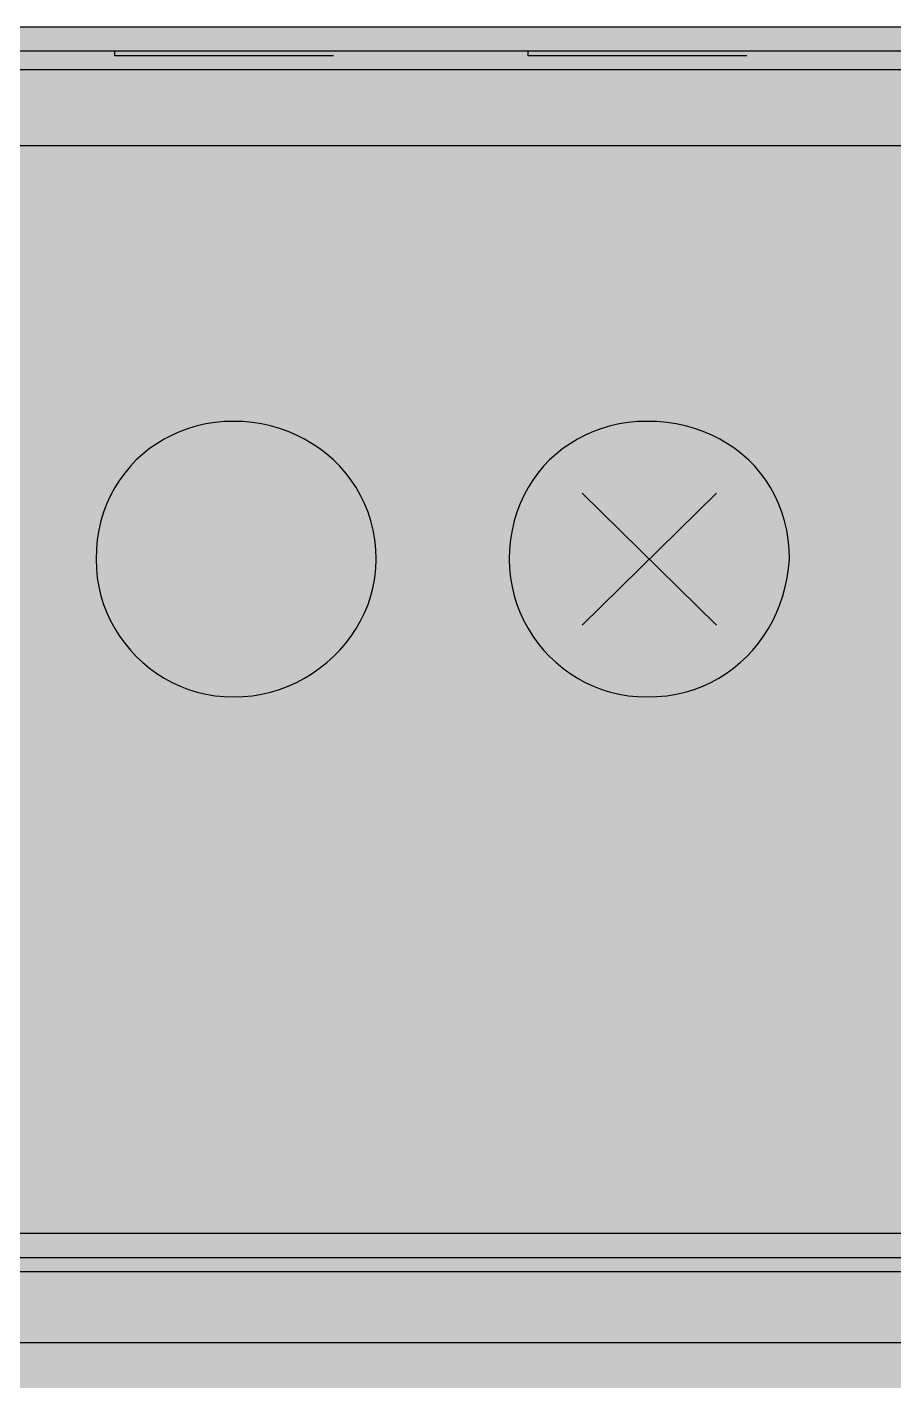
# Model space of a CAD drawing. Header units: millimetres. Extents: x 0 to 966, y -664 to 90.
# Drawn here: x 786 to 802.08, y -455.12 to -430 of the extents above; entities that cross this region are included whole.
import ezdxf

# ---------------------------------------------------------------- set-up
doc = ezdxf.new("R2010")
doc.units = ezdxf.units.MM
for name, color, linetype in [('HDL_BODY', 7, 'Continuous'), ('HDL_COLOUR', 7, 'Continuous'), ('HDL_DETAIL', 7, 'Continuous'), ('HDL_PRINT', 7, 'Continuous')]:
    doc.layers.add(name, color=color, linetype=linetype)

# ---------------------------------------------------------------- blocks, each defined once
blk = doc.blocks.new('M_DMX512.1_FRONT')
at = {"layer": 'HDL_BODY', "true_color": 0x202126}
blk.add_hatch(color=250, dxfattribs=at).paths.add_polyline_path([(0, 0), (72, 0), (72, 90), (0, 90)])
at = {"layer": 'HDL_BODY', "true_color": 0x2a2a30}
blk.add_hatch(color=250, dxfattribs=at).paths.add_polyline_path([(0.4, 20.52), (71.6, 20.52), (71.6, 68.31), (0.4, 68.31)])
at = {"layer": 'HDL_COLOUR', "true_color": 0x18191d}
blk.add_hatch(color=250, dxfattribs=at).paths.add_polyline_path([(42.478, 80.128), (42.471, 80.312), (42.453, 80.492), (42.422, 80.667), (42.38, 80.837), (42.327, 81), (42.263, 81.158), (42.189, 81.31), (42.106, 81.455), (42.013, 81.594), (41.912, 81.725), (41.802, 81.85), (41.684, 81.967), (41.56, 82.076), (41.428, 82.177), (41.29, 82.269), (41.146, 82.353), (40.996, 82.428), (40.842, 82.494), (40.682, 82.551), (40.519, 82.598), (40.352, 82.635), (40.182, 82.661), (40.009, 82.678), (39.834, 82.683), (39.659, 82.678), (39.487, 82.661), (39.319, 82.635), (39.155, 82.598), (38.995, 82.551), (38.84, 82.494), (38.689, 82.428), (38.545, 82.353), (38.406, 82.269), (38.273, 82.177), (38.147, 82.076), (38.027, 81.967), (37.916, 81.85), (37.811, 81.725), (37.715, 81.594), (37.628, 81.455), (37.549, 81.31), (37.48, 81.158), (37.42, 81), (37.37, 80.837), (37.331, 80.667), (37.302, 80.492), (37.285, 80.312), (37.279, 80.128), (37.285, 79.953), (37.302, 79.781), (37.331, 79.613), (37.37, 79.448), (37.42, 79.288), (37.48, 79.133), (37.549, 78.983), (37.628, 78.838), (37.715, 78.698), (37.811, 78.565), (37.916, 78.439), (38.027, 78.32), (38.147, 78.207), (38.273, 78.103), (38.406, 78.007), (38.545, 77.919), (38.689, 77.84), (38.84, 77.771), (38.995, 77.711), (39.155, 77.661), (39.319, 77.621), (39.487, 77.593), (39.659, 77.575), (39.834, 77.569), (40.009, 77.575), (40.182, 77.593), (40.352, 77.621), (40.519, 77.661), (40.682, 77.711), (40.842, 77.771), (40.996, 77.84), (41.146, 77.919), (41.29, 78.007), (41.428, 78.103), (41.56, 78.207), (41.684, 78.32), (41.802, 78.439), (41.912, 78.565), (42.013, 78.698), (42.106, 78.838), (42.189, 78.983), (42.263, 79.133), (42.327, 79.288), (42.38, 79.448), (42.422, 79.613), (42.453, 79.781), (42.471, 79.953), (42.478, 80.128)])
at = {"layer": 'HDL_COLOUR', "true_color": 0x1a332c}
blk.add_hatch(color=250, dxfattribs=at).paths.add_polyline_path([(50.146, 80.128), (50.14, 80.312), (50.122, 80.492), (50.094, 80.667), (50.054, 80.837), (50.004, 81), (49.943, 81.158), (49.873, 81.31), (49.793, 81.455), (49.704, 81.594), (49.607, 81.725), (49.5, 81.85), (49.386, 81.967), (49.264, 82.076), (49.134, 82.177), (48.997, 82.269), (48.853, 82.353), (48.703, 82.428), (48.547, 82.494), (48.385, 82.551), (48.218, 82.598), (48.046, 82.635), (47.868, 82.661), (47.687, 82.678), (47.502, 82.683), (47.327, 82.678), (47.155, 82.661), (46.987, 82.635), (46.823, 82.598), (46.663, 82.551), (46.508, 82.494), (46.357, 82.428), (46.213, 82.353), (46.074, 82.269), (45.941, 82.177), (45.815, 82.076), (45.695, 81.967), (45.583, 81.85), (45.479, 81.725), (45.383, 81.594), (45.296, 81.455), (45.217, 81.31), (45.148, 81.158), (45.088, 81), (45.038, 80.837), (44.999, 80.667), (44.97, 80.492), (44.952, 80.312), (44.947, 80.128), (44.952, 79.953), (44.97, 79.781), (44.999, 79.613), (45.038, 79.448), (45.088, 79.288), (45.148, 79.133), (45.217, 78.983), (45.296, 78.838), (45.383, 78.698), (45.479, 78.565), (45.583, 78.439), (45.695, 78.32), (45.815, 78.207), (45.941, 78.103), (46.074, 78.007), (46.213, 77.919), (46.357, 77.84), (46.508, 77.771), (46.663, 77.711), (46.823, 77.661), (46.987, 77.621), (47.155, 77.593), (47.327, 77.575), (47.502, 77.569), (47.687, 77.575), (47.867, 77.593), (48.042, 77.621), (48.212, 77.661), (48.376, 77.711), (48.535, 77.771), (48.687, 77.84), (48.833, 77.919), (48.973, 78.007), (49.107, 78.103), (49.233, 78.207), (49.352, 78.32), (49.464, 78.439), (49.569, 78.565), (49.665, 78.698), (49.754, 78.838), (49.834, 78.983), (49.906, 79.133), (49.969, 79.288), (50.023, 79.448), (50.068, 79.613), (50.104, 79.781), (50.13, 79.953), (50.146, 80.128)])
at = {"layer": 'HDL_COLOUR', "true_color": 0x9ea4a8}
blk.add_hatch(color=253, dxfattribs=at).paths.add_polyline_path([(49.366, 80.126), (49.35, 80.36), (49.304, 80.589), (49.227, 80.811), (49.122, 81.021), (48.99, 81.216), (48.833, 81.392), (48.654, 81.546), (48.456, 81.676), (48.243, 81.78), (48.017, 81.855), (47.784, 81.901), (47.546, 81.916), (47.309, 81.901), (47.075, 81.855), (46.85, 81.78), (46.636, 81.676), (46.438, 81.546), (46.259, 81.392), (46.102, 81.216), (45.97, 81.021), (45.865, 80.811), (45.788, 80.589), (45.742, 80.36), (45.726, 80.126), (45.742, 79.893), (45.788, 79.663), (45.865, 79.441), (45.97, 79.231), (46.102, 79.037), (46.259, 78.861), (46.438, 78.706), (46.636, 78.576), (46.85, 78.473), (47.075, 78.397), (47.309, 78.352), (47.546, 78.336), (47.784, 78.352), (48.017, 78.397), (48.243, 78.473), (48.456, 78.576), (48.654, 78.706), (48.833, 78.861), (48.99, 79.037), (49.122, 79.231), (49.227, 79.441), (49.304, 79.663), (49.35, 79.893)])
at = {"layer": 'HDL_PRINT', "true_color": 0xdee1e9}
for points in [[(46.092, 84.447), (46.356, 84.358), (46.323, 84.321), (46.29, 84.278), (46.256, 84.23), (46.223, 84.181), (46.19, 84.132), (46.157, 84.084), (46.124, 84.041), (46.092, 84.004), (46.033, 83.975), (45.974, 83.947), (45.915, 83.92), (45.856, 83.895), (45.797, 83.873), (45.739, 83.855), (45.68, 83.841), (45.621, 83.832), (45.562, 83.829), (45.5, 83.833), (45.446, 83.844), (45.397, 83.861), (45.353, 83.884), (45.314, 83.911), (45.278, 83.94), (45.244, 83.972), (45.211, 84.004), (45.149, 84.038), (45.095, 84.071), (45.049, 84.104), (45.012, 84.138), (44.983, 84.171), (44.963, 84.204), (44.951, 84.236), (44.947, 84.269), (44.913, 84.332), (44.881, 84.388), (44.851, 84.44), (44.824, 84.49), (44.801, 84.54), (44.783, 84.591), (44.772, 84.647), (44.768, 84.709), (44.771, 84.794), (44.78, 84.873), (44.795, 84.945), (44.813, 85.011), (44.835, 85.07), (44.861, 85.122), (44.888, 85.168), (44.917, 85.207), (44.947, 85.239), (44.979, 85.301), (45.012, 85.356), (45.045, 85.404), (45.078, 85.448), (45.111, 85.488), (45.144, 85.524), (45.178, 85.559), (45.211, 85.593), (45.249, 85.625), (45.288, 85.648), (45.33, 85.663), (45.378, 85.672), (45.431, 85.677), (45.492, 85.679), (45.562, 85.679), (45.621, 85.679), (45.68, 85.677), (45.739, 85.672), (45.797, 85.664), (45.856, 85.649), (45.915, 85.627), (45.974, 85.596), (46.033, 85.556), (46.092, 85.503), (46.124, 85.47), (46.157, 85.436), (46.19, 85.399), (46.223, 85.36), (46.256, 85.317), (46.29, 85.269), (46.323, 85.214), (46.356, 85.152), (46.092, 85.063), (46.062, 85.125), (46.039, 85.18), (46.02, 85.229), (46.003, 85.272), (45.986, 85.312), (45.967, 85.348), (45.945, 85.382), (45.916, 85.414), (45.878, 85.419), (45.838, 85.432), (45.795, 85.449), (45.747, 85.468), (45.694, 85.486), (45.632, 85.499), (45.562, 85.503), (45.512, 85.497), (45.454, 85.48), (45.396, 85.459), (45.346, 85.437), (45.311, 85.421), (45.298, 85.414), (45.265, 85.382), (45.234, 85.348), (45.204, 85.312), (45.177, 85.272), (45.155, 85.229), (45.137, 85.18), (45.126, 85.125), (45.122, 85.063), (45.117, 85.025), (45.104, 84.985), (45.087, 84.943), (45.068, 84.895), (45.051, 84.842), (45.038, 84.78), (45.033, 84.709), (45.038, 84.667), (45.051, 84.617), (45.068, 84.563), (45.087, 84.507), (45.104, 84.452), (45.117, 84.401), (45.122, 84.358), (45.155, 84.32), (45.181, 84.284), (45.201, 84.252), (45.22, 84.224), (45.241, 84.202), (45.265, 84.188), (45.298, 84.183), (45.336, 84.15), (45.373, 84.126), (45.411, 84.11), (45.449, 84.1), (45.486, 84.095), (45.524, 84.094), (45.562, 84.093), (45.632, 84.094), (45.694, 84.095), (45.747, 84.1), (45.795, 84.11), (45.838, 84.126), (45.878, 84.15), (45.916, 84.183), (45.953, 84.215), (45.989, 84.242), (46.021, 84.267), (46.05, 84.295), (46.072, 84.332), (46.086, 84.381), (46.092, 84.447)], [(48.557, 83.918), (48.557, 85.679), (48.911, 85.679), (49.352, 84.358), (49.358, 84.32), (49.375, 84.292), (49.396, 84.269), (49.418, 84.247), (49.434, 84.219), (49.441, 84.183), (49.447, 84.219), (49.463, 84.247), (49.484, 84.269), (49.505, 84.292), (49.521, 84.32), (49.527, 84.358), (49.881, 85.679), (50.232, 85.679), (50.232, 83.918), (49.97, 83.918), (49.97, 85.328), (49.527, 83.918), (49.352, 83.918), (48.822, 85.414), (48.822, 83.918), (48.557, 83.918)], [(51.996, 75.454), (51.621, 75.454), (51.267, 75.454), (50.937, 75.454), (50.631, 75.454), (50.342, 75.454), (50.077, 75.454), (49.827, 75.454), (49.601, 75.454), (49.393, 75.454), (49.2, 75.454), (49.024, 75.454), (48.864, 75.454), (48.721, 75.454), (48.59, 75.454), (48.474, 75.454), (48.373, 75.454), (48.2, 75.454), (48.073, 75.454), (47.98, 75.454), (47.918, 75.454), (47.882, 75.454), (47.861, 75.454), (47.855, 75.454), (47.832, 75.454), (47.766, 75.463), (47.734, 75.472), (47.668, 75.496), (47.626, 75.516), (47.51, 75.594), (47.466, 75.638), (47.388, 75.754), (47.368, 75.796), (47.344, 75.861), (47.338, 75.894), (47.329, 75.96), (47.326, 75.983), (47.326, 76.26), (47.326, 76.507), (47.326, 76.718), (47.326, 76.9), (47.326, 77.054), (47.326, 77.179), (47.326, 77.287), (47.326, 77.37), (47.326, 77.435), (47.326, 77.486), (47.326, 77.519), (47.326, 77.545), (47.326, 77.566), (47.326, 77.569), (47.68, 77.569), (47.68, 77.566), (47.68, 77.545), (47.68, 77.519), (47.68, 77.486), (47.68, 77.435), (47.68, 77.37), (47.68, 77.287), (47.68, 77.179), (47.68, 77.054), (47.68, 76.9), (47.68, 76.718), (47.68, 76.507), (47.68, 76.26), (47.68, 75.983), (47.677, 76.007), (47.686, 75.942), (47.677, 75.975), (47.701, 75.909), (47.68, 75.954), (47.757, 75.838), (47.713, 75.885), (47.826, 75.808), (47.784, 75.829), (47.847, 75.805), (47.814, 75.814), (47.879, 75.805), (47.855, 75.805), (47.861, 75.805), (47.882, 75.805), (47.918, 75.805), (47.98, 75.805), (48.073, 75.805), (48.2, 75.805), (48.373, 75.805), (48.474, 75.805), (48.59, 75.805), (48.721, 75.805), (48.864, 75.805), (49.024, 75.805), (49.2, 75.805), (49.393, 75.805), (49.601, 75.805), (49.827, 75.805), (50.077, 75.805), (50.342, 75.805), (50.631, 75.805), (50.937, 75.805), (51.267, 75.805), (51.621, 75.805), (51.996, 75.805), (51.996, 75.454)]]:
    blk.add_hatch(color=254, dxfattribs=at).paths.add_polyline_path(points)
h = blk.add_hatch(color=254, dxfattribs=at)
h.paths.add_polyline_path([(46.621, 84.709), (46.621, 84.788), (46.623, 84.867), (46.626, 84.945), (46.632, 85.021), (46.643, 85.095), (46.659, 85.166), (46.681, 85.235), (46.711, 85.299), (46.749, 85.359), (46.797, 85.414), (46.852, 85.465), (46.911, 85.51), (46.974, 85.55), (47.039, 85.585), (47.104, 85.614), (47.17, 85.637), (47.235, 85.656), (47.298, 85.669), (47.357, 85.676), (47.412, 85.679), (47.45, 85.679), (47.494, 85.678), (47.545, 85.674), (47.6, 85.668), (47.66, 85.658), (47.722, 85.643), (47.787, 85.621), (47.852, 85.593), (47.886, 85.559), (47.919, 85.524), (47.953, 85.488), (47.986, 85.448), (48.019, 85.404), (48.052, 85.356), (48.085, 85.301), (48.117, 85.239), (48.144, 85.18), (48.164, 85.122), (48.18, 85.063), (48.191, 85.004), (48.199, 84.946), (48.203, 84.887), (48.205, 84.828), (48.206, 84.769), (48.206, 84.709), (48.206, 84.643), (48.205, 84.579), (48.202, 84.516), (48.195, 84.457), (48.185, 84.401), (48.169, 84.351), (48.147, 84.306), (48.117, 84.269), (48.08, 84.232), (48.043, 84.194), (48.005, 84.157), (47.967, 84.119), (47.929, 84.081), (47.891, 84.042), (47.852, 84.004), (47.787, 83.972), (47.722, 83.94), (47.66, 83.911), (47.6, 83.884), (47.545, 83.861), (47.494, 83.844), (47.45, 83.833), (47.412, 83.829), (47.376, 83.833), (47.332, 83.844), (47.281, 83.861), (47.226, 83.884), (47.166, 83.911), (47.103, 83.94), (47.038, 83.972), (46.972, 84.004), (46.935, 84.038), (46.893, 84.071), (46.849, 84.104), (46.806, 84.138), (46.768, 84.171), (46.736, 84.204), (46.715, 84.236), (46.707, 84.269), (46.679, 84.306), (46.658, 84.351), (46.642, 84.401), (46.632, 84.457), (46.626, 84.516), (46.622, 84.579), (46.621, 84.643), (46.621, 84.709)])
h.paths.add_polyline_path([(46.797, 84.709), (46.8, 84.625), (46.808, 84.548), (46.822, 84.479), (46.84, 84.418), (46.862, 84.366), (46.887, 84.325), (46.914, 84.294), (46.943, 84.275), (46.972, 84.269), (47.034, 84.237), (47.09, 84.205), (47.142, 84.175), (47.192, 84.149), (47.242, 84.126), (47.294, 84.109), (47.35, 84.097), (47.412, 84.093), (47.475, 84.097), (47.532, 84.109), (47.584, 84.126), (47.634, 84.149), (47.683, 84.175), (47.735, 84.205), (47.791, 84.237), (47.852, 84.269), (47.886, 84.306), (47.918, 84.351), (47.948, 84.401), (47.975, 84.457), (47.998, 84.516), (48.016, 84.579), (48.027, 84.643), (48.031, 84.709), (48.027, 84.772), (48.017, 84.829), (48.003, 84.881), (47.986, 84.931), (47.97, 84.981), (47.956, 85.033), (47.946, 85.089), (47.942, 85.152), (47.904, 85.19), (47.866, 85.227), (47.828, 85.265), (47.791, 85.302), (47.753, 85.34), (47.715, 85.377), (47.677, 85.414), (47.64, 85.419), (47.602, 85.432), (47.565, 85.449), (47.527, 85.468), (47.489, 85.486), (47.451, 85.499), (47.412, 85.503), (47.376, 85.499), (47.332, 85.488), (47.281, 85.471), (47.226, 85.448), (47.166, 85.421), (47.103, 85.392), (47.038, 85.36), (46.972, 85.328), (46.945, 85.275), (46.92, 85.222), (46.895, 85.167), (46.872, 85.111), (46.851, 85.052), (46.833, 84.991), (46.818, 84.926), (46.806, 84.858), (46.799, 84.786), (46.797, 84.709)])
at = {"layer": 'HDL_DETAIL', "color": 251, "true_color": 0x52555c}
for points in [[(0, 0), (72, 0), (72, 90), (0, 90), (0, 0)], [(45.298, 89.558), (45.298, 89.558)], [(42.478, 80.128), (42.471, 80.312), (42.453, 80.492), (42.422, 80.667), (42.38, 80.837), (42.327, 81), (42.263, 81.158), (42.189, 81.31), (42.106, 81.455), (42.013, 81.594), (41.912, 81.725), (41.802, 81.85), (41.684, 81.967), (41.56, 82.076), (41.428, 82.177), (41.29, 82.269), (41.146, 82.353), (40.996, 82.428), (40.842, 82.494), (40.682, 82.551), (40.519, 82.598), (40.352, 82.635), (40.182, 82.661), (40.009, 82.678), (39.834, 82.683), (39.659, 82.678), (39.487, 82.661), (39.319, 82.635), (39.155, 82.598), (38.995, 82.551), (38.84, 82.494), (38.689, 82.428), (38.545, 82.353), (38.406, 82.269), (38.273, 82.177), (38.147, 82.076), (38.027, 81.967), (37.916, 81.85), (37.811, 81.725), (37.715, 81.594), (37.628, 81.455), (37.549, 81.31), (37.48, 81.158), (37.42, 81), (37.37, 80.837), (37.331, 80.667), (37.302, 80.492), (37.285, 80.312), (37.279, 80.128), (37.285, 79.953), (37.302, 79.781), (37.331, 79.613), (37.37, 79.448), (37.42, 79.288), (37.48, 79.133), (37.549, 78.983), (37.628, 78.838), (37.715, 78.698), (37.811, 78.565), (37.916, 78.439), (38.027, 78.32), (38.147, 78.207), (38.273, 78.103), (38.406, 78.007), (38.545, 77.919), (38.689, 77.84), (38.84, 77.771), (38.995, 77.711), (39.155, 77.661), (39.319, 77.621), (39.487, 77.593), (39.659, 77.575), (39.834, 77.569), (40.009, 77.575), (40.182, 77.593), (40.352, 77.621), (40.519, 77.661), (40.682, 77.711), (40.842, 77.771), (40.996, 77.84), (41.146, 77.919), (41.29, 78.007), (41.428, 78.103), (41.56, 78.207), (41.684, 78.32), (41.802, 78.439), (41.912, 78.565), (42.013, 78.698), (42.106, 78.838), (42.189, 78.983), (42.263, 79.133), (42.327, 79.288), (42.38, 79.448), (42.422, 79.613), (42.453, 79.781), (42.471, 79.953), (42.478, 80.128)], [(50.146, 80.128), (50.14, 80.312), (50.122, 80.492), (50.094, 80.667), (50.054, 80.837), (50.004, 81), (49.943, 81.158), (49.873, 81.31), (49.793, 81.455), (49.704, 81.594), (49.607, 81.725), (49.5, 81.85), (49.386, 81.967), (49.264, 82.076), (49.134, 82.177), (48.997, 82.269), (48.853, 82.353), (48.703, 82.428), (48.547, 82.494), (48.385, 82.551), (48.218, 82.598), (48.046, 82.635), (47.868, 82.661), (47.687, 82.678), (47.502, 82.683), (47.327, 82.678), (47.155, 82.661), (46.987, 82.635), (46.823, 82.598), (46.663, 82.551), (46.508, 82.494), (46.357, 82.428), (46.213, 82.353), (46.074, 82.269), (45.941, 82.177), (45.815, 82.076), (45.695, 81.967), (45.583, 81.85), (45.479, 81.725), (45.383, 81.594), (45.296, 81.455), (45.217, 81.31), (45.148, 81.158), (45.088, 81), (45.038, 80.837), (44.999, 80.667), (44.97, 80.492), (44.952, 80.312), (44.947, 80.128), (44.952, 79.953), (44.97, 79.781), (44.999, 79.613), (45.038, 79.448), (45.088, 79.288), (45.148, 79.133), (45.217, 78.983), (45.296, 78.838), (45.383, 78.698), (45.479, 78.565), (45.583, 78.439), (45.695, 78.32), (45.815, 78.207), (45.941, 78.103), (46.074, 78.007), (46.213, 77.919), (46.357, 77.84), (46.508, 77.771), (46.663, 77.711), (46.823, 77.661), (46.987, 77.621), (47.155, 77.593), (47.327, 77.575), (47.502, 77.569), (47.687, 77.575), (47.867, 77.593), (48.042, 77.621), (48.212, 77.661), (48.376, 77.711), (48.535, 77.771), (48.687, 77.84), (48.833, 77.919), (48.973, 78.007), (49.107, 78.103), (49.233, 78.207), (49.352, 78.32), (49.464, 78.439), (49.569, 78.565), (49.665, 78.698), (49.754, 78.838), (49.834, 78.983), (49.906, 79.133), (49.969, 79.288), (50.023, 79.448), (50.068, 79.613), (50.104, 79.781), (50.13, 79.953), (50.146, 80.128)], [(0, 22.303), (72, 22.303), (72, 67.612), (0, 67.612), (0, 22.303)]]:
    blk.add_lwpolyline(points, close=True, dxfattribs=at)
for points in [[(0, 89.558), (71.826, 89.558)], [(0, 89.558), (71.826, 89.558)], [(0, 89.558), (71.826, 89.558)], [(0, 89.558), (71.826, 89.558)], [(0, 89.558), (71.826, 89.558)], [(0, 89.558), (71.826, 89.558)], [(0, 89.558), (71.826, 89.558)], [(0, 89.558), (71.826, 89.558)], [(0, 89.558), (71.826, 89.558)], [(0, 89.558), (71.826, 89.558)], [(0, 89.558), (71.826, 89.558)], [(0, 89.558), (71.826, 89.558)], [(0, 89.558), (71.826, 89.558)], [(0, 89.558), (71.826, 89.558)], [(0, 89.558), (71.826, 89.558)], [(0, 89.558), (71.826, 89.558)], [(0, 89.558), (71.826, 89.558)], [(0, 89.558), (71.826, 89.558)], [(0, 89.558), (71.826, 89.558)], [(0, 89.558), (71.826, 89.558)], [(0, 89.558), (71.826, 89.558)], [(37.63, 89.469), (37.63, 89.558)], [(37.63, 89.469), (37.63, 89.558)], [(37.63, 89.469), (37.63, 89.558)], [(37.63, 89.469), (37.63, 89.558)], [(37.63, 89.469), (37.63, 89.558)], [(37.63, 89.469), (37.63, 89.558)], [(37.63, 89.469), (37.63, 89.558)], [(37.63, 89.469), (37.63, 89.558)], [(37.63, 89.469), (37.63, 89.558)], [(37.63, 89.469), (37.63, 89.558)], [(37.63, 89.469), (37.63, 89.558)], [(37.63, 89.469), (37.63, 89.558)], [(37.63, 89.469), (37.63, 89.558)], [(37.63, 89.469), (37.63, 89.558)], [(37.63, 89.469), (37.63, 89.558)], [(37.63, 89.469), (37.63, 89.558)], [(37.63, 89.469), (37.63, 89.558)], [(37.63, 89.469), (37.63, 89.558)], [(37.63, 89.469), (37.63, 89.558)], [(37.63, 89.469), (37.63, 89.558)], [(37.63, 89.469), (37.63, 89.558)], [(37.63, 89.558), (37.719, 89.558)], [(41.684, 89.469), (41.597, 89.469), (41.333, 89.469), (37.63, 89.469)], [(37.719, 89.558), (37.984, 89.558), (38.335, 89.558), (41.597, 89.558)], [(41.597, 89.558), (41.684, 89.558)], [(45.298, 89.469), (45.298, 89.558)], [(45.298, 89.469), (45.298, 89.558)], [(45.298, 89.469), (45.298, 89.558)], [(45.298, 89.469), (45.298, 89.558)], [(45.298, 89.469), (45.298, 89.558)], [(45.298, 89.469), (45.298, 89.558)], [(45.298, 89.469), (45.298, 89.558)], [(45.298, 89.469), (45.298, 89.558)], [(45.298, 89.469), (45.298, 89.558)], [(45.298, 89.469), (45.298, 89.558)], [(45.298, 89.469), (45.298, 89.558)], [(45.298, 89.469), (45.298, 89.558)], [(45.298, 89.469), (45.298, 89.558)], [(45.298, 89.469), (45.298, 89.558)], [(45.298, 89.469), (45.298, 89.558)], [(45.298, 89.469), (45.298, 89.558)], [(45.298, 89.469), (45.298, 89.558)], [(45.298, 89.469), (45.298, 89.558)], [(45.298, 89.469), (45.298, 89.558)], [(45.298, 89.469), (45.298, 89.558)], [(45.298, 89.469), (45.298, 89.558)], [(45.298, 89.558), (45.562, 89.558), (45.916, 89.558), (49.262, 89.558)], [(49.352, 89.469), (49.262, 89.469), (49.001, 89.469), (45.298, 89.469)], [(49.262, 89.558), (49.352, 89.558)], [(71.472, 89.207), (0.264, 89.207)], [(71.472, 89.207), (0.264, 89.207)], [(71.472, 89.207), (0.264, 89.207)], [(71.472, 89.207), (0.264, 89.207)], [(71.472, 89.207), (0.264, 89.207)], [(71.472, 89.207), (0.264, 89.207)], [(71.472, 89.207), (0.264, 89.207)], [(71.472, 89.207), (0.264, 89.207)], [(71.472, 89.207), (0.264, 89.207)], [(71.472, 89.207), (0.264, 89.207)], [(71.472, 89.207), (0.264, 89.207)], [(71.472, 89.207), (0.264, 89.207)], [(71.472, 89.207), (0.264, 89.207)], [(71.472, 89.207), (0.264, 89.207)], [(71.472, 89.207), (0.264, 89.207)], [(71.472, 89.207), (0.264, 89.207)], [(71.472, 89.207), (0.264, 89.207)], [(71.472, 89.207), (0.264, 89.207)], [(71.472, 89.207), (0.264, 89.207)], [(71.472, 89.207), (0.264, 89.207)], [(71.472, 89.207), (0.264, 89.207)], [(71.472, 87.794), (0.264, 87.794)], [(71.472, 87.794), (0.264, 87.794)], [(71.472, 87.794), (0.264, 87.794)], [(71.472, 87.794), (0.264, 87.794)], [(71.472, 87.794), (0.264, 87.794)], [(71.472, 87.794), (0.264, 87.794)], [(71.472, 87.794), (0.264, 87.794)], [(71.472, 87.794), (0.264, 87.794)], [(71.472, 87.794), (0.264, 87.794)], [(71.472, 87.794), (0.264, 87.794)], [(71.472, 87.794), (0.264, 87.794)], [(71.472, 87.794), (0.264, 87.794)], [(71.472, 87.794), (0.264, 87.794)], [(71.472, 87.794), (0.264, 87.794)], [(71.472, 87.794), (0.264, 87.794)], [(71.472, 87.794), (0.264, 87.794)], [(71.472, 87.794), (0.264, 87.794)], [(71.472, 87.794), (0.264, 87.794)], [(71.472, 87.794), (0.264, 87.794)], [(71.472, 87.794), (0.264, 87.794)], [(71.472, 87.794), (0.264, 87.794)], [(0.264, 67.169), (71.472, 67.169)], [(0.264, 67.169), (71.472, 67.169)], [(0.264, 67.169), (71.472, 67.169)], [(0.264, 67.169), (71.472, 67.169)], [(0.264, 67.169), (71.472, 67.169)], [(0.264, 67.169), (71.472, 67.169)], [(0.264, 67.169), (71.472, 67.169)], [(0.264, 67.169), (71.472, 67.169)], [(0.264, 67.169), (71.472, 67.169)], [(0.264, 67.169), (71.472, 67.169)], [(0.264, 67.169), (71.472, 67.169)], [(0.264, 67.169), (71.472, 67.169)], [(0.264, 67.169), (71.472, 67.169)], [(0.264, 67.169), (71.472, 67.169)], [(0.264, 67.169), (71.472, 67.169)], [(0.264, 67.169), (71.472, 67.169)], [(0.264, 67.169), (71.472, 67.169)], [(0.264, 67.169), (71.472, 67.169)], [(0.264, 67.169), (71.472, 67.169)], [(0.264, 67.169), (71.472, 67.169)], [(0.264, 67.169), (71.472, 67.169)], [(71.207, 66.904), (0.529, 66.904)], [(71.207, 66.904), (0.529, 66.904)], [(71.207, 66.904), (0.529, 66.904)], [(71.207, 66.904), (0.529, 66.904)], [(71.207, 66.904), (0.529, 66.904)], [(71.207, 66.904), (0.529, 66.904)], [(71.207, 66.904), (0.529, 66.904)], [(71.207, 66.904), (0.529, 66.904)], [(71.207, 66.904), (0.529, 66.904)], [(71.207, 66.904), (0.529, 66.904)], [(71.207, 66.904), (0.529, 66.904)], [(71.207, 66.904), (0.529, 66.904)], [(71.207, 66.904), (0.529, 66.904)], [(71.207, 66.904), (0.529, 66.904)], [(71.207, 66.904), (0.529, 66.904)], [(71.207, 66.904), (0.529, 66.904)], [(71.207, 66.904), (0.529, 66.904)], [(71.207, 66.904), (0.529, 66.904)], [(71.207, 66.904), (0.529, 66.904)], [(71.207, 66.904), (0.529, 66.904)], [(71.207, 66.904), (0.529, 66.904)], [(71.207, 65.583), (0.529, 65.583)], [(71.207, 65.583), (0.529, 65.583)], [(71.207, 65.583), (0.529, 65.583)], [(71.207, 65.583), (0.529, 65.583)], [(71.207, 65.583), (0.529, 65.583)], [(71.207, 65.583), (0.529, 65.583)], [(71.207, 65.583), (0.529, 65.583)], [(71.207, 65.583), (0.529, 65.583)], [(71.207, 65.583), (0.529, 65.583)], [(71.207, 65.583), (0.529, 65.583)], [(71.207, 65.583), (0.529, 65.583)], [(71.207, 65.583), (0.529, 65.583)], [(71.207, 65.583), (0.529, 65.583)], [(71.207, 65.583), (0.529, 65.583)], [(71.207, 65.583), (0.529, 65.583)], [(71.207, 65.583), (0.529, 65.583)], [(71.207, 65.583), (0.529, 65.583)], [(71.207, 65.583), (0.529, 65.583)], [(71.207, 65.583), (0.529, 65.583)], [(71.207, 65.583), (0.529, 65.583)], [(71.207, 65.583), (0.529, 65.583)]]:
    blk.add_lwpolyline(points, dxfattribs=at)
at = {"layer": 'HDL_DETAIL', "color": 250, "true_color": 0x25292b}
for points in [[(46.298, 78.899), (48.794, 81.354)], [(46.298, 81.354), (48.794, 78.899)]]:
    blk.add_lwpolyline(points, dxfattribs=at)

msp = doc.modelspace()

# ---------------------------------------------------------------- block references
msp.add_blockref('M_DMX512.1_FRONT', (750, -520))

doc.saveas('drawing.dxf')
